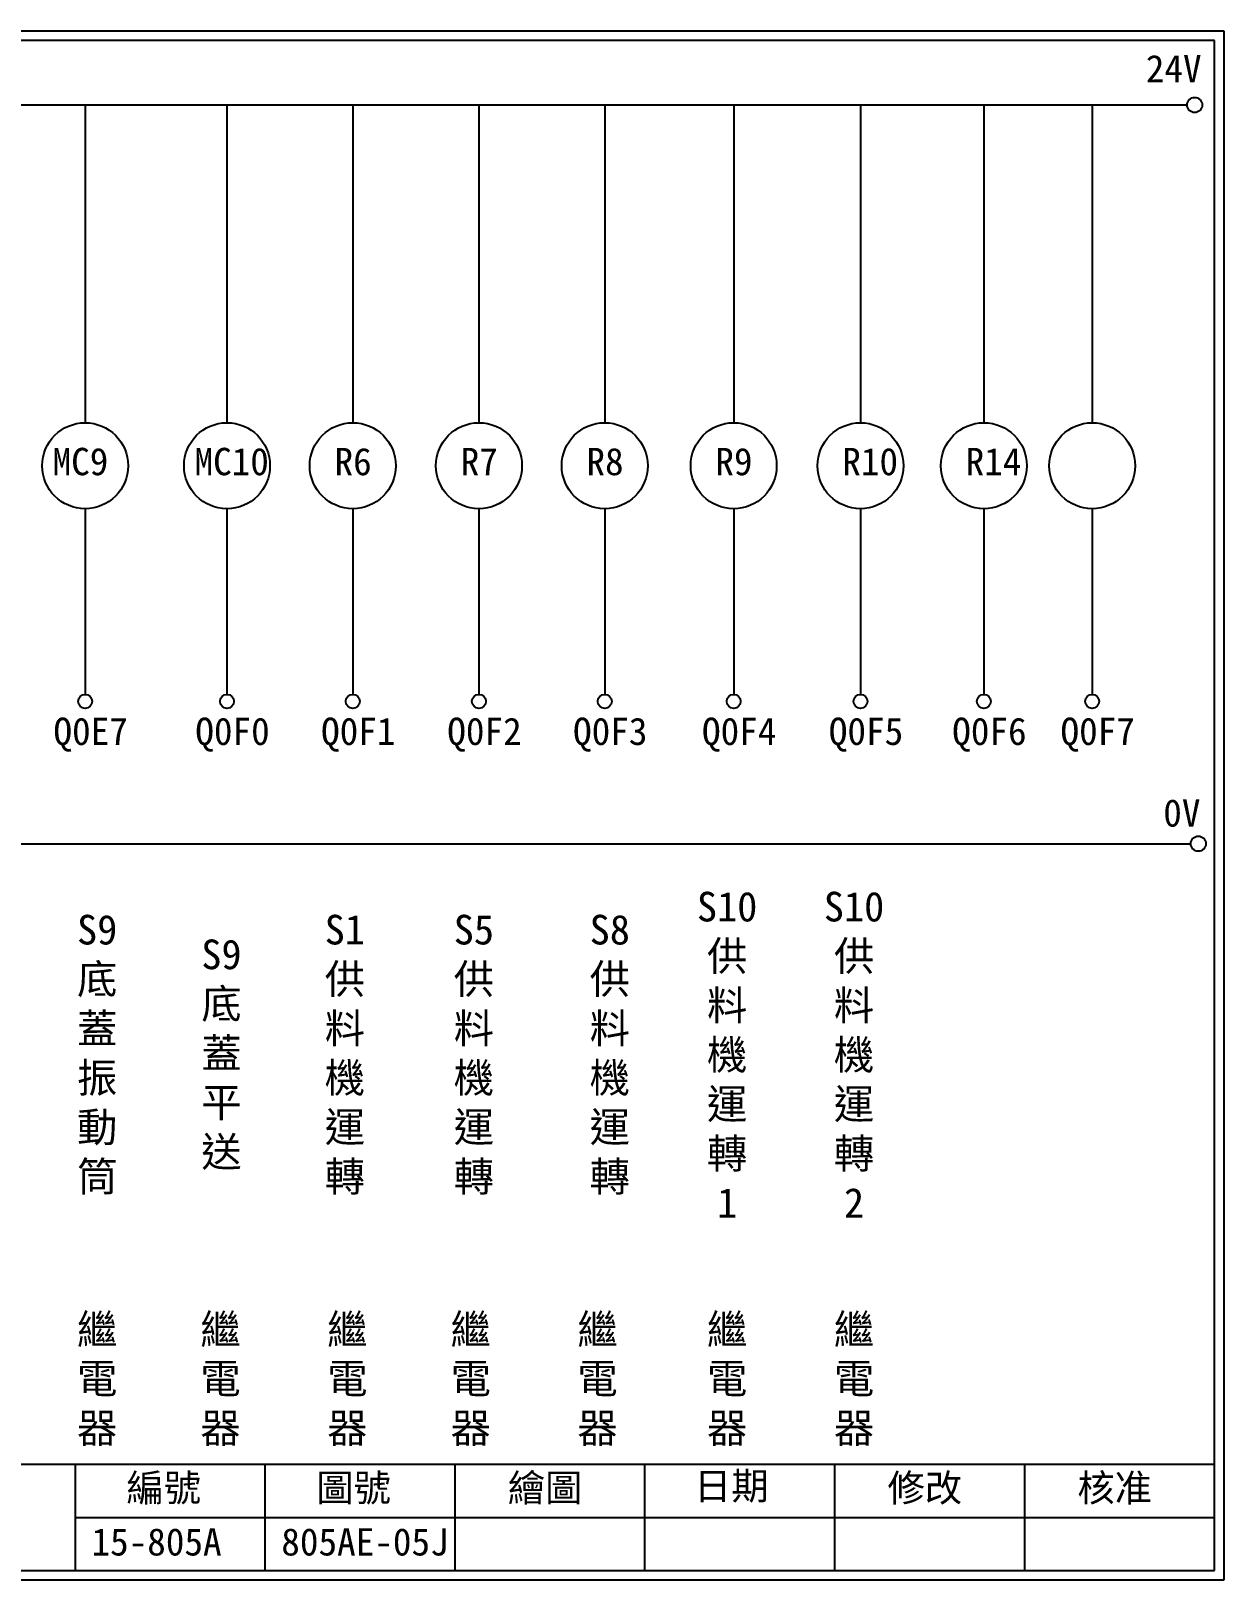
# Model space of a CAD drawing. Extents: x 889 to 1176, y 251 to 455.
# Drawn here: x 1019 to 1176.1, y 251.2 to 455.2 of the extents above; entities that cross this region are included whole.
import ezdxf

# ---------------------------------------------------------------- set-up
doc = ezdxf.new("R2010")
doc.units = 0
doc.layers.get('0').update_dxf_attribs({"linetype": 'CONTINUOUS'})
doc.layers.add('圖框層', color=7, linetype='CONTINUOUS')
doc.layers.add('標尺寸層', color=3, linetype='CONTINUOUS')
doc.styles.add('CNS', font='romanc.shx', dxfattribs={"bigfont": 'chineset.shx'})
doc.styles.add('STSL', font='kaiu.ttf')

msp = doc.modelspace()

# ---------------------------------------------------------------- linework, layer by layer
for centre in [(1172.21, 445.42), (1172.69, 348.15)]:
    msp.add_circle(centre, 1)
at = {"layer": '圖框層', "color": 7}
for p, q in [((1176.07, 455.16), (889.07, 455.16)), ((1176.07, 251.2), (1176.07, 455.16)), ((1174.82, 453.91), (890.32, 453.91)), ((1174.82, 252.44), (1174.82, 453.91)), ((890.32, 266.44), (1174.82, 266.44)), ((1024.82, 252.44), (1024.82, 266.44)), ((1049.82, 252.44), (1049.82, 266.44)), ((1074.82, 252.44), (1074.82, 266.44)), ((1099.82, 252.44), (1099.82, 266.44)), ((1124.82, 252.44), (1124.82, 266.44)), ((1149.82, 252.44), (1149.82, 266.44)), ((1024.82, 259.44), (1174.82, 259.44)), ((889.07, 251.2), (1176.07, 251.2)), ((890.32, 252.44), (1174.82, 252.44))]:
    msp.add_line(p, q, dxfattribs=at)
at = {"layer": '標尺寸層', "color": 7}
for p, q in [((893.61, 445.42), (1171.21, 445.42)), ((1026.1, 445.42), (1026.1, 403.59)), ((1044.78, 445.42), (1044.78, 403.59)), ((1061.34, 445.42), (1061.34, 403.59)), ((1077.96, 445.42), (1077.96, 403.59)), ((1094.52, 445.42), (1094.52, 403.59)), ((1111.5, 445.42), (1111.5, 403.59)), ((1128.2, 445.42), (1128.2, 403.59)), ((1144.45, 445.42), (1144.45, 403.59)), ((1158.71, 445.42), (1158.71, 403.59)), ((1026.1, 392.26), (1026.1, 367.81)), ((1044.78, 392.26), (1044.78, 367.81)), ((1061.34, 392.26), (1061.34, 367.81)), ((1077.96, 392.26), (1077.96, 367.81)), ((1094.52, 392.26), (1094.52, 367.81)), ((1111.5, 392.26), (1111.5, 367.81)), ((1128.2, 392.26), (1128.2, 367.81)), ((1144.45, 392.26), (1144.45, 367.81)), ((1158.71, 392.26), (1158.71, 367.81)), ((893.82, 348.15), (1171.69, 348.15))]:
    msp.add_line(p, q, dxfattribs=at)
for centre, radius in [((1026.1, 397.92), 5.66), ((1044.78, 397.92), 5.66), ((1061.34, 397.92), 5.66), ((1077.96, 397.92), 5.66), ((1094.52, 397.92), 5.66), ((1111.5, 397.92), 5.66), ((1128.2, 397.92), 5.66), ((1144.45, 397.92), 5.66), ((1158.71, 397.92), 5.66), ((1026.1, 366.89), 0.92), ((1044.78, 366.89), 0.92), ((1061.34, 366.89), 0.92), ((1077.96, 366.89), 0.92), ((1094.52, 366.89), 0.92), ((1111.5, 366.89), 0.92), ((1128.2, 366.89), 0.92), ((1144.45, 366.89), 0.92), ((1158.71, 366.89), 0.92)]:
    msp.add_circle(centre, radius, dxfattribs=at)

# ---------------------------------------------------------------- texts
at = {"layer": '圖框層', "color": 4, "style": 'STSL'}
for s, p in [('24V', (1165.77, 448.41)), ('MC9', (1021.81, 396.67)), ('MC10', (1040.5, 396.67)), ('R6', (1058.94, 396.67)), ('R7', (1075.55, 396.67)), ('R8', (1092.11, 396.67)), ('R9', (1109.09, 396.67)), ('R10', (1125.8, 396.67)), ('R14', (1142.04, 396.67)), ('Q0E7 ', (1021.93, 361.15)), ('Q0F0 ', (1040.61, 361.15)), ('Q0F1 ', (1057.17, 361.15)), ('Q0F2 ', (1073.79, 361.15)), ('Q0F3 ', (1090.35, 361.15)), ('Q0F4 ', (1107.33, 361.15)), ('Q0F5 ', (1124.03, 361.15)), ('Q0F6 ', (1140.28, 361.15)), ('Q0F7 ', (1154.54, 361.15)), ('0V', (1168.07, 350.4)), ('編號', (1031.54, 261.53)), ('圖號', (1056.54, 261.53)), ('繪圖', (1081.76, 261.53)), ('日期', (1106.29, 261.78)), ('修改', (1131.76, 261.53)), ('核准', (1156.76, 261.53)), ('15-805A', (1026.93, 254.42)), ('805AE-05J', (1051.93, 254.42))]:
    msp.add_text(s, height=3.6, dxfattribs=at).set_placement(p)
at = {"layer": '標尺寸層', "color": 7, "char_height": 3.9, "width": 2.8481, "attachment_point": 5, "style": 'CNS'}
for s, insert in [('{\\fDFKai-SB|b0|i0|c136|p65;S10供料機運轉1}', (1110.64, 320.36)), ('{\\fDFKai-SB|b0|i0|c136|p65;S10供料機運轉2}', (1127.35, 320.36)), ('{\\fDFKai-SB|b0|i0|c136|p65;S9底蓋振動筒}', (1027.69, 320.36)), ('{\\fDFKai-SB|b0|i0|c136|p65;S1供料機運轉}', (1060.3, 320.36)), ('{\\fDFKai-SB|b0|i0|c136|p65;S5供料機運轉}', (1077.29, 320.36)), ('{\\fDFKai-SB|b0|i0|c136|p65;S8供料機運轉}', (1095.19, 320.36)), ('{\\fDFKai-SB|b0|i0|c136|p65;S9底蓋平送}', (1044.05, 320.36)), ('{\\fDFKai-SB|b0|i0|c136|p65;繼電器}', (1027.69, 277.5)), ('{\\fDFKai-SB|b0|i0|c136|p65;繼電器}', (1043.93, 277.5)), ('{\\fDFKai-SB|b0|i0|c136|p65;繼電器}', (1060.63, 277.5)), ('{\\fDFKai-SB|b0|i0|c136|p65;繼電器}', (1076.88, 277.5)), ('{\\fDFKai-SB|b0|i0|c136|p65;繼電器}', (1093.58, 277.5)), ('{\\fDFKai-SB|b0|i0|c136|p65;繼電器}', (1110.64, 277.5)), ('{\\fDFKai-SB|b0|i0|c136|p65;繼電器}', (1127.35, 277.5))]:
    msp.add_mtext(s, dxfattribs=dict(at, insert=insert))

doc.saveas('drawing.dxf')
